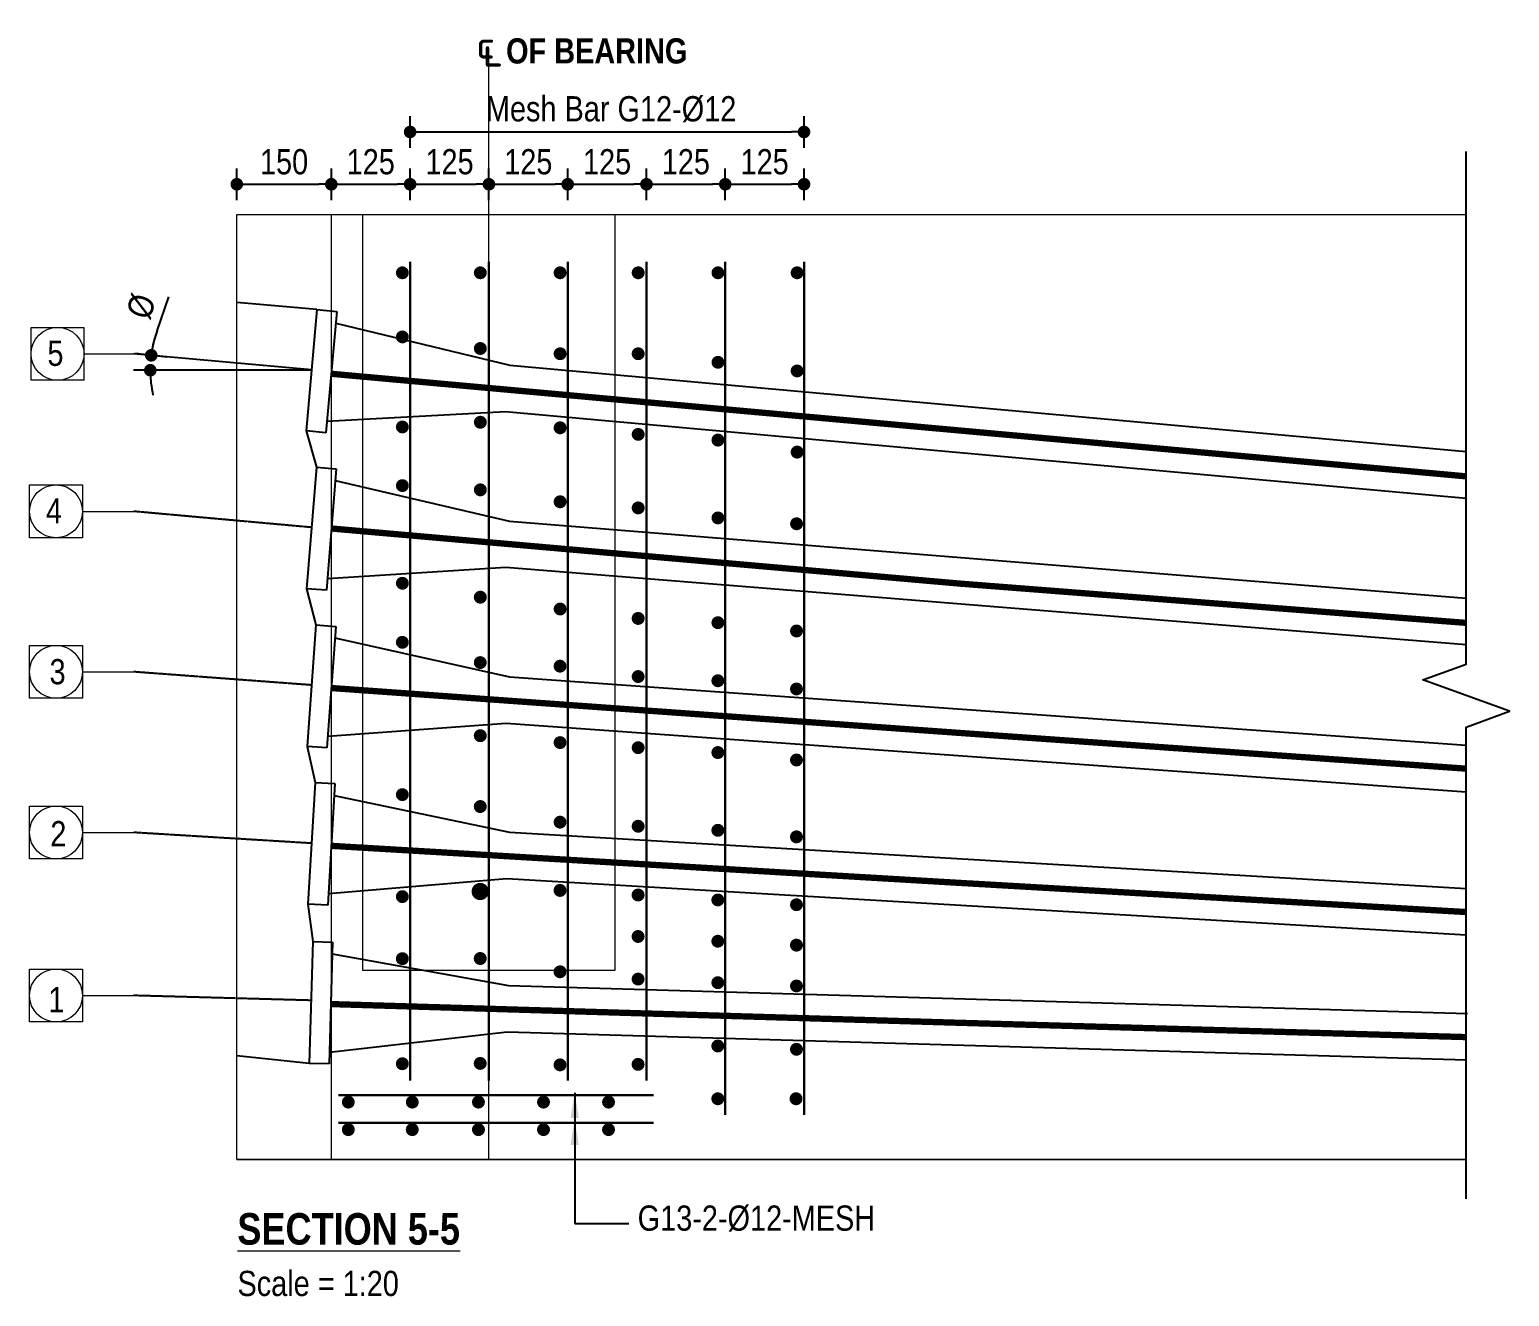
# Model space of a CAD drawing. Header units: millimetres. Extents: x -899 to 143471, y -7850 to 22336.
# Drawn here: x 141123 to 143471, y 1155 to 3166 of the extents above; entities that cross this region are included whole.
import ezdxf

# ---------------------------------------------------------------- set-up
doc = ezdxf.new("R2010")
doc.units = ezdxf.units.MM
doc.header["$PDMODE"] = 3
for name, pattern in [('ACAD_ISO02W100', [15, 12, -3]), ('CENTER2', [28.575, 19.05, -3.175, 3.175, -3.175]), ('DASHED2', [0.375, 0.25, -0.125])]:
    doc.linetypes.add(name, pattern=pattern)
for name, color, linetype, lineweight in [('Bar_Dot', 3, 'Continuous', 15), ('Bar_Dot @ 20', 3, 'Continuous', 15), ('Center Line', 3, 'CENTER2', 9), ('Concrete Out', 4, 'Continuous', 20), ('Diap', 3, 'ACAD_ISO02W100', 9), ('Dimension', 3, 'Continuous', 9), ('Dimension @ 20', 3, 'Continuous', 9), ('PSC Legend', 7, 'Continuous', 5), ('Re-bar', 1, 'Continuous', 30), ('Text_Normal', 7, 'Continuous', 25), ('Text_Normal @ 20', 7, 'Continuous', 25), ('Text_Normal_1 @ 20', 7, 'Continuous', 25), ('Text_Title @ 20', 1, 'Continuous', 20)]:
    doc.layers.add(name, color=color, linetype=linetype, lineweight=lineweight)
doc.styles.add('SWIS_B_N', font='swisscb.ttf', dxfattribs={"height": 2})
doc.styles.add('SWIS_B_T', font='swisscb.ttf', dxfattribs={"height": 2.5})
doc.styles.add('SWIS_R_N', font='swissc.ttf', dxfattribs={"height": 2})
doc.dimstyles.new('Closed_Arrow', dxfattribs={"dimtxt": 2, "dimasz": 2, "dimexe": 1.25, "dimexo": 0.75, "dimgap": 0.75, "dimtad": 2, "dimdec": 0, "dimzin": 0, "dimdsep": 46, "dimtxsty": 'SWIS_R_N', "dimblk": 'DOT', "dimcen": 0.5, "dimadec": 0, "dimazin": 0, "dimtfac": 1, "dimtdec": 0, "dimtofl": 0, "dimtmove": 0, "dimatfit": 3, "dimfxl": 1.25, "dimfxlon": 1, "dimtolj": 1, "dimtzin": 0, "dimarcsym": 0})
doc.dimstyles.new('Dot_Anno', dxfattribs={"dimtxt": 2, "dimasz": 1, "dimexe": 1.25, "dimexo": 0.75, "dimgap": 0.75, "dimtad": 2, "dimdec": 0, "dimzin": 0, "dimdsep": 46, "dimtxsty": 'SWIS_R_N', "dimblk": 'DOT', "dimcen": 0.5, "dimadec": 0, "dimazin": 0, "dimtfac": 1, "dimtdec": 0, "dimtofl": 0, "dimtmove": 0, "dimatfit": 3, "dimfxl": 1.25, "dimfxlon": 1, "dimtolj": 1, "dimtzin": 0, "dimarcsym": 0})

# ---------------------------------------------------------------- blocks, each defined once
blk = doc.blocks.new('_Dot')
at = {"color": 0, "linetype": 'ByBlock', "lineweight": -2}
blk.add_line((-0.5, 0), (-1, 0), dxfattribs=at)
at = {"color": 0, "linetype": 'ByBlock', "const_width": 0.5}
blk.add_lwpolyline([(-0.25, 0, 1), (0.25, 0, 1)], format="xyb", close=True, dxfattribs=at)
blk = doc.blocks.new('*D89')
at = {"layer": 'Defpoints', "color": 0, "transparency": 16777216}
for p in [(141602, 2920), (141452, 2871.9), (141602, 2796.9)]:
    blk.add_point(p, dxfattribs=at)
at = {"layer": 'Dimension', "color": 0, "lineweight": -2, "transparency": 16777216}
for p, q in [((141452, 2895), (141452, 2945)), ((141602, 2895), (141602, 2945)), ((141472, 2920), (141582, 2920))]:
    blk.add_line(p, q, dxfattribs=at)
at = {"layer": 'Dimension', "color": 0, "lineweight": -2, "transparency": 16777216, "xscale": 20, "yscale": 20, "zscale": 20, "rotation": 180}
blk.add_blockref('_Dot', (141452, 2920), dxfattribs=at)
at = {"layer": 'Dimension', "color": 0, "lineweight": -2, "transparency": 16777216, "xscale": 20, "yscale": 20, "zscale": 20}
blk.add_blockref('_Dot', (141602, 2920), dxfattribs=at)
at = {"layer": 'Dimension', "color": 0, "transparency": 16777216, "insert": (141527, 2955.5), "char_height": 40, "attachment_point": 5, "style": 'SWIS_R_N'}
blk.add_mtext('\\A1;150', dxfattribs=at)
blk = doc.blocks.new('*D88')
at = {"layer": 'Defpoints', "color": 0, "transparency": 16777216}
for p in [(142352, 3003), (141727, 2792.6), (142352, 2792.6)]:
    blk.add_point(p, dxfattribs=at)
at = {"layer": 'Dimension', "color": 0, "lineweight": -2, "transparency": 16777216}
for p, q in [((141727, 2978), (141727, 3028)), ((142352, 2978), (142352, 3028)), ((141747, 3003), (142332, 3003))]:
    blk.add_line(p, q, dxfattribs=at)
at = {"layer": 'Dimension', "color": 0, "lineweight": -2, "transparency": 16777216, "xscale": 20, "yscale": 20, "zscale": 20, "rotation": 180}
blk.add_blockref('_Dot', (141727, 3003), dxfattribs=at)
at = {"layer": 'Dimension', "color": 0, "lineweight": -2, "transparency": 16777216, "xscale": 20, "yscale": 20, "zscale": 20}
blk.add_blockref('_Dot', (142352, 3003), dxfattribs=at)
at = {"layer": 'Dimension', "color": 0, "transparency": 16777216, "insert": (142039.5, 3039.1), "char_height": 40, "attachment_point": 5, "style": 'SWIS_R_N'}
blk.add_mtext('\\A1; Mesh Bar G12-%%C12', dxfattribs=at)
blk = doc.blocks.new('*D82')
at = {"layer": 'Defpoints', "color": 0, "transparency": 16777216}
for p in [(141727, 2920), (141602, 2796.9), (141727, 2796.9)]:
    blk.add_point(p, dxfattribs=at)
at = {"layer": 'Dimension', "color": 0, "lineweight": -2, "transparency": 16777216}
for p, q in [((141602, 2895), (141602, 2945)), ((141727, 2895), (141727, 2945)), ((141622, 2920), (141707, 2920))]:
    blk.add_line(p, q, dxfattribs=at)
at = {"layer": 'Dimension', "color": 0, "lineweight": -2, "transparency": 16777216, "xscale": 20, "yscale": 20, "zscale": 20, "rotation": 180}
blk.add_blockref('_Dot', (141602, 2920), dxfattribs=at)
at = {"layer": 'Dimension', "color": 0, "lineweight": -2, "transparency": 16777216, "xscale": 20, "yscale": 20, "zscale": 20}
blk.add_blockref('_Dot', (141727, 2920), dxfattribs=at)
at = {"layer": 'Dimension', "color": 0, "transparency": 16777216, "insert": (141664.5, 2955.5), "char_height": 40, "attachment_point": 5, "style": 'SWIS_R_N'}
blk.add_mtext('\\A1;125', dxfattribs=at)
blk = doc.blocks.new('*D83')
at = {"layer": 'Defpoints', "color": 0, "transparency": 16777216}
for p in [(141852, 2920), (141727, 2796.9), (141852, 2796.9)]:
    blk.add_point(p, dxfattribs=at)
at = {"layer": 'Dimension', "color": 0, "lineweight": -2, "transparency": 16777216}
for p, q in [((141727, 2895), (141727, 2945)), ((141852, 2895), (141852, 2945)), ((141747, 2920), (141832, 2920))]:
    blk.add_line(p, q, dxfattribs=at)
at = {"layer": 'Dimension', "color": 0, "lineweight": -2, "transparency": 16777216, "xscale": 20, "yscale": 20, "zscale": 20, "rotation": 180}
blk.add_blockref('_Dot', (141727, 2920), dxfattribs=at)
at = {"layer": 'Dimension', "color": 0, "lineweight": -2, "transparency": 16777216, "xscale": 20, "yscale": 20, "zscale": 20}
blk.add_blockref('_Dot', (141852, 2920), dxfattribs=at)
at = {"layer": 'Dimension', "color": 0, "transparency": 16777216, "insert": (141789.5, 2955.5), "char_height": 40, "attachment_point": 5, "style": 'SWIS_R_N'}
blk.add_mtext('\\A1;125', dxfattribs=at)
blk = doc.blocks.new('*D84')
at = {"layer": 'Defpoints', "color": 0, "transparency": 16777216}
for p in [(141977, 2920), (141852, 2796.9), (141977, 2796.9)]:
    blk.add_point(p, dxfattribs=at)
at = {"layer": 'Dimension', "color": 0, "lineweight": -2, "transparency": 16777216}
for p, q in [((141852, 2895), (141852, 2945)), ((141977, 2895), (141977, 2945)), ((141872, 2920), (141957, 2920))]:
    blk.add_line(p, q, dxfattribs=at)
at = {"layer": 'Dimension', "color": 0, "lineweight": -2, "transparency": 16777216, "xscale": 20, "yscale": 20, "zscale": 20, "rotation": 180}
blk.add_blockref('_Dot', (141852, 2920), dxfattribs=at)
at = {"layer": 'Dimension', "color": 0, "lineweight": -2, "transparency": 16777216, "xscale": 20, "yscale": 20, "zscale": 20}
blk.add_blockref('_Dot', (141977, 2920), dxfattribs=at)
at = {"layer": 'Dimension', "color": 0, "transparency": 16777216, "insert": (141914.5, 2955.5), "char_height": 40, "attachment_point": 5, "style": 'SWIS_R_N'}
blk.add_mtext('\\A1;125', dxfattribs=at)
blk = doc.blocks.new('*D85')
at = {"layer": 'Defpoints', "color": 0, "transparency": 16777216}
for p in [(142102, 2920), (141977, 2796.9), (142102, 2796.9)]:
    blk.add_point(p, dxfattribs=at)
at = {"layer": 'Dimension', "color": 0, "lineweight": -2, "transparency": 16777216}
for p, q in [((141977, 2895), (141977, 2945)), ((142102, 2895), (142102, 2945)), ((141997, 2920), (142082, 2920))]:
    blk.add_line(p, q, dxfattribs=at)
at = {"layer": 'Dimension', "color": 0, "lineweight": -2, "transparency": 16777216, "xscale": 20, "yscale": 20, "zscale": 20, "rotation": 180}
blk.add_blockref('_Dot', (141977, 2920), dxfattribs=at)
at = {"layer": 'Dimension', "color": 0, "lineweight": -2, "transparency": 16777216, "xscale": 20, "yscale": 20, "zscale": 20}
blk.add_blockref('_Dot', (142102, 2920), dxfattribs=at)
at = {"layer": 'Dimension', "color": 0, "transparency": 16777216, "insert": (142039.5, 2955.5), "char_height": 40, "attachment_point": 5, "style": 'SWIS_R_N'}
blk.add_mtext('\\A1;125', dxfattribs=at)
blk = doc.blocks.new('*D86')
at = {"layer": 'Defpoints', "color": 0, "transparency": 16777216}
for p in [(142227, 2920), (142102, 2796.9), (142227, 2796.9)]:
    blk.add_point(p, dxfattribs=at)
at = {"layer": 'Dimension', "color": 0, "lineweight": -2, "transparency": 16777216}
for p, q in [((142102, 2895), (142102, 2945)), ((142227, 2895), (142227, 2945)), ((142122, 2920), (142207, 2920))]:
    blk.add_line(p, q, dxfattribs=at)
at = {"layer": 'Dimension', "color": 0, "lineweight": -2, "transparency": 16777216, "xscale": 20, "yscale": 20, "zscale": 20, "rotation": 180}
blk.add_blockref('_Dot', (142102, 2920), dxfattribs=at)
at = {"layer": 'Dimension', "color": 0, "lineweight": -2, "transparency": 16777216, "xscale": 20, "yscale": 20, "zscale": 20}
blk.add_blockref('_Dot', (142227, 2920), dxfattribs=at)
at = {"layer": 'Dimension', "color": 0, "transparency": 16777216, "insert": (142164.5, 2955.5), "char_height": 40, "attachment_point": 5, "style": 'SWIS_R_N'}
blk.add_mtext('\\A1;125', dxfattribs=at)
blk = doc.blocks.new('*D87')
at = {"layer": 'Defpoints', "color": 0, "transparency": 16777216}
for p in [(142352, 2920), (142227, 2796.9), (142352, 2796.9)]:
    blk.add_point(p, dxfattribs=at)
at = {"layer": 'Dimension', "color": 0, "lineweight": -2, "transparency": 16777216}
for p, q in [((142227, 2895), (142227, 2945)), ((142352, 2895), (142352, 2945)), ((142247, 2920), (142332, 2920))]:
    blk.add_line(p, q, dxfattribs=at)
at = {"layer": 'Dimension', "color": 0, "lineweight": -2, "transparency": 16777216, "xscale": 20, "yscale": 20, "zscale": 20, "rotation": 180}
blk.add_blockref('_Dot', (142227, 2920), dxfattribs=at)
at = {"layer": 'Dimension', "color": 0, "lineweight": -2, "transparency": 16777216, "xscale": 20, "yscale": 20, "zscale": 20}
blk.add_blockref('_Dot', (142352, 2920), dxfattribs=at)
at = {"layer": 'Dimension', "color": 0, "transparency": 16777216, "insert": (142289.5, 2955.5), "char_height": 40, "attachment_point": 5, "style": 'SWIS_R_N'}
blk.add_mtext('\\A1;125', dxfattribs=at)
blk = doc.blocks.new('*D90')
at = {"layer": 'Bar_Dot', "color": 0, "lineweight": -2, "transparency": 16777216}
for p, q in [((141325.5, 2687.4), (141344.3, 2741.2)), ((141341.1, 2645.4), (141291.5, 2651.6))]:
    blk.add_line(p, q, dxfattribs=at)
for start, end in [(160.7, 172.8114), (160.7169, 166.7642), (186.0472, 192.0944)]:
    blk.add_arc((141504.4, 2624.8), 189.6, start, end, dxfattribs=at)
at = {"layer": 'Defpoints', "color": 0, "transparency": 16777216}
for p in [(141315, 2632.7), (141276.6, 2624.8), (141559.3, 2624.8), (142006, 2561.5), (142288.7, 2525.8)]:
    blk.add_point(p, dxfattribs=at)
at = {"layer": 'Bar_Dot', "color": 0, "lineweight": -2, "transparency": 16777216, "xscale": 20, "yscale": 20, "zscale": 20}
for p, rotation in [((141316.3, 2648.5), 259.7877575785922), ((141314.8, 2624.8), 93.02360439661534)]:
    blk.add_blockref('_Dot', p, dxfattribs=dict(at, rotation=rotation))
at = {"layer": 'Bar_Dot', "color": 0, "transparency": 16777216, "insert": (141300.8, 2726.2), "char_height": 40, "attachment_point": 5, "rotation": 70.7, "style": 'SWIS_R_N'}
blk.add_mtext('\\A1;%%C', dxfattribs=at)

msp = doc.modelspace()

# ---------------------------------------------------------------- linework, layer by layer
at = {"color": 7}
for p, q in [((141579.2, 2721), (141561.9, 2528.5)), ((141579.2, 2721), (141610.7, 2718.2)), ((141610.7, 2718.2), (141593.3, 2525.7)), ((141593.3, 2525.7), (141561.9, 2528.5)), ((141561.9, 2528.5), (141578.3, 2470.8)), ((141578.3, 2470.8), (141562.8, 2278.1)), ((141578.3, 2470.8), (141609.7, 2468.3)), ((141609.7, 2468.3), (141594.2, 2275.6)), ((141562.8, 2278.1), (141577.4, 2220.6)), ((141594.2, 2275.6), (141562.8, 2278.1)), ((141577.4, 2220.6), (141563.6, 2027.8)), ((141577.4, 2220.6), (141608.9, 2218.3)), ((141608.9, 2218.3), (141595.1, 2025.5)), ((141563.6, 2027.8), (141576.2, 1970.4)), ((141595.1, 2025.5), (141563.6, 2027.8)), ((141576.2, 1970.4), (141564.8, 1777.4)), ((141576.2, 1970.4), (141607.7, 1968.6)), ((141607.7, 1968.6), (141596.3, 1775.6)), ((141564.8, 1777.4), (141572.5, 1717.8)), ((141596.3, 1775.6), (141564.8, 1777.4)), ((141572.5, 1717.8), (141566.8, 1524.6)), ((141572.5, 1717.8), (141604, 1716.9)), ((141604, 1716.9), (141598.4, 1523.7)), ((141566.8, 1524.6), (141452, 1536.4)), ((141598.4, 1523.7), (141566.8, 1524.6))]:
    msp.add_line(p, q, dxfattribs=at)
at = {"color": 7, "linetype": 'DASHED2'}
msp.add_line((141570.6, 2624.8), (141287.9, 2624.8), dxfattribs=at)
at = {"color": 7}
for points in [[(141579.2, 2721), (141452, 2732.5)], [(141609, 2699.6), (141885, 2632.7), (143402.5, 2495.8)], [(141570.6, 2625.6), (141288, 2651.1)], [(141595, 2544.2), (141878.4, 2559.3), (143402.5, 2421.7)], [(141608.2, 2449.7), (141884.9, 2385.5), (143402.5, 2263.2)], [(141595.7, 2294.2), (141879, 2312), (143402.5, 2189.3)], [(141607.5, 2199.8), (141884.8, 2138), (143402.5, 2029.6)], [(141596.4, 2044.1), (141879.5, 2064.5), (143402.5, 1955.6)], [(141606.6, 1950), (141884.6, 1891.7), (143402.5, 1802.2)], [(141597.4, 1794.2), (141880.2, 1818.1), (143402.5, 1728.4)], [(141603.5, 1698.3), (141883.1, 1648.3), (143404.7, 1603.8)], [(141598.9, 1542.3), (141880.9, 1574.5), (143403.1, 1530)]]:
    msp.add_lwpolyline(points, dxfattribs=at)
at = {"color": 7, "linetype": 'DASHED2'}
for points in [[(141570.6, 2375.3), (141287.9, 2400.8)], [(141570.6, 2125), (141288, 2146.1)], [(141570.5, 1873.9), (141288, 1891.1)], [(141570.5, 1624.5), (141288, 1632.3)]]:
    msp.add_lwpolyline(points, dxfattribs=at)
at = {"layer": 'Center Line', "linetype": 'Continuous', "ltscale": 0.4}
msp.add_line((141852, 1371.9), (141852, 3125.1), dxfattribs=at)
at = {"layer": 'Center Line', "ltscale": 0.4}
msp.add_line((141852, 1371.9), (141852, 3125.1), dxfattribs=at)
at = {"layer": 'Concrete Out'}
for p, q in [((141452, 2871.9), (143402.5, 2871.9)), ((141452, 1371.9), (141452, 2871.9)), ((141602, 1371.9), (141602, 2871.9)), ((143402.5, 1371.9), (141452, 1371.9)), ((141452, 1371.9), (143402.5, 1371.9))]:
    msp.add_line(p, q, dxfattribs=at)
at = {"layer": 'Diap', "ltscale": 0.1}
msp.add_lwpolyline([(142052, 2871.9), (142052, 1671.9), (141652, 1671.9), (141652, 2871.9)], dxfattribs=at)
at = {"layer": 'PSC Legend'}
for p, q in [((141209.5, 2650.9), (141290.3, 2650.9)), ((141207.2, 2400.8), (141287.9, 2400.8)), ((141207.2, 2146.1), (141288, 2146.1)), ((141207.2, 1891.1), (141288, 1891.1)), ((141207.2, 1632.3), (141288, 1632.3))]:
    msp.add_line(p, q, dxfattribs=at)
for points in [[(141125.6, 2692.9), (141209.5, 2692.9), (141209.5, 2609), (141125.6, 2609)], [(141123.2, 2442.8), (141207.2, 2442.8), (141207.2, 2358.9), (141123.2, 2358.9)], [(141123.3, 2188.1), (141207.2, 2188.1), (141207.2, 2104.1), (141123.3, 2104.1)], [(141123.3, 1933.1), (141207.2, 1933.1), (141207.2, 1849.1), (141123.3, 1849.1)], [(141123.3, 1674.3), (141207.2, 1674.3), (141207.2, 1590.3), (141123.3, 1590.3)]]:
    msp.add_lwpolyline(points, close=True, dxfattribs=at)
for centre in [(141167.6, 2650.9), (141165.2, 2400.8), (141165.2, 2146.1), (141165.2, 1891.1), (141165.2, 1632.3)]:
    msp.add_circle(centre, 42, dxfattribs=at)
at = {"layer": 'Re-bar'}
for points in [[(141727, 1497.2), (141727, 2796.9)], [(141852, 1497.2), (141852, 2796.9)], [(141977, 1497.2), (141977, 2796.9)], [(142102, 1497.2), (142102, 2796.9)], [(142227, 1442.7), (142227, 2796.9)], [(142352, 1442.7), (142352, 2796.9)], [(141613.1, 1474), (142113.1, 1474)], [(141613.1, 1430.3), (142113.1, 1430.3)]]:
    msp.add_lwpolyline(points, dxfattribs=at)
for points, const_width in [([(141714.7, 2774.4, -1), (141714.7, 2784.6, -1)], 10.2), ([(141714.7, 2774.4, -1), (141714.7, 2784.6, -1)], 10.2), ([(141838.4, 2774.4, -1), (141838.4, 2784.6, -1)], 10.2), ([(141838.4, 2774.4, -1), (141838.4, 2784.6, -1)], 10.2), ([(141965, 2774.4, -1), (141965, 2784.6, -1)], 10.2), ([(141965, 2774.4, -1), (141965, 2784.6, -1)], 10.2), ([(142088.8, 2774.4, -1), (142088.8, 2784.6, -1)], 10.2), ([(142088.9, 2774.4, -1), (142088.9, 2784.6, -1)], 10.2), ([(142215.4, 2774.4, -1), (142215.4, 2784.6, -1)], 10.2), ([(142215.4, 2774.4, -1), (142215.4, 2784.6, -1)], 10.2), ([(142341, 2774.4, -1), (142341, 2784.6, -1)], 10.2), ([(142341.1, 2774.4, -1), (142341.1, 2784.6, -1)], 10.2), ([(141714.7, 2672.6, -1), (141714.7, 2682.8, -1)], 10.2), ([(141714.7, 2672.6, -1), (141714.7, 2682.8, -1)], 10.2), ([(141838.4, 2654.2, -1), (141838.4, 2664.5, -1)], 10.2), ([(141838.4, 2654.2, -1), (141838.4, 2664.5, -1)], 10.2), ([(141965, 2645.9, -1), (141965, 2656.1, -1)], 10.2), ([(141965, 2645.9, -1), (141965, 2656.1, -1)], 10.2), ([(142088.8, 2645.9, -1), (142088.8, 2656.1, -1)], 10.2), ([(142088.9, 2645.9, -1), (142088.9, 2656.1, -1)], 10.2), ([(142215.4, 2632.3, -1), (142215.4, 2642.5, -1)], 10.2), ([(142215.4, 2632.3, -1), (142215.4, 2642.5, -1)], 10.2), ([(142341, 2618.6, -1), (142341, 2628.8, -1)], 10.2), ([(142341.1, 2618.6, -1), (142341.1, 2628.8, -1)], 10.2), ([(141714.7, 2529.7, -1), (141714.7, 2539.9, -1)], 10.2), ([(141714.7, 2529.7, -1), (141714.7, 2539.9, -1)], 10.2), ([(141838.4, 2537.1, -1), (141838.4, 2547.4, -1)], 10.2), ([(141838.4, 2537.1, -1), (141838.4, 2547.4, -1)], 10.2), ([(141965, 2528.3, -1), (141965, 2538.6, -1)], 10.2), ([(141965, 2528.3, -1), (141965, 2538.6, -1)], 10.2), ([(142088.8, 2517.9, -1), (142088.8, 2528.1, -1)], 10.2), ([(142088.9, 2517.9, -1), (142088.9, 2528.1, -1)], 10.2), ([(142215.4, 2508.8, -1), (142215.4, 2519.1, -1)], 10.2), ([(142215.4, 2508.8, -1), (142215.4, 2519.1, -1)], 10.2), ([(142341, 2489.7, -1), (142341, 2500, -1)], 10.2), ([(142341.1, 2489.7, -1), (142341.1, 2500, -1)], 10.2), ([(141714.7, 2436.6, -1), (141714.7, 2446.8, -1)], 10.2), ([(141714.7, 2436.6, -1), (141714.7, 2446.8, -1)], 10.2), ([(141838.4, 2429.8, -1), (141838.4, 2440.1, -1)], 10.2), ([(141838.4, 2429.8, -1), (141838.4, 2440.1, -1)], 10.2), ([(141965, 2410.9, -1), (141965, 2421.2, -1)], 10.2), ([(141965, 2410.9, -1), (141965, 2421.2, -1)], 10.2), ([(142088.8, 2401.2, -1), (142088.8, 2411.4, -1)], 10.2), ([(142088.9, 2401.2, -1), (142088.9, 2411.4, -1)], 10.2), ([(142215.4, 2385.3, -1), (142215.4, 2395.5, -1)], 10.2), ([(142215.4, 2385.3, -1), (142215.4, 2395.5, -1)], 10.2), ([(142340.1, 2376, -1), (142340.1, 2386.2, -1)], 10.2), ([(142340.2, 2376, -1), (142340.2, 2386.2, -1)], 10.2), ([(141714.7, 2281.6, -1), (141714.7, 2291.8, -1)], 10.2), ([(141714.7, 2281.6, -1), (141714.7, 2291.8, -1)], 10.2), ([(141838.3, 2259.4, -1), (141838.3, 2269.7, -1)], 10.2), ([(141838.4, 2259.4, -1), (141838.4, 2269.7, -1)], 10.2), ([(141965, 2240.7, -1), (141965, 2250.9, -1)], 10.2), ([(141965, 2240.7, -1), (141965, 2250.9, -1)], 10.2), ([(142088.8, 2225.7, -1), (142088.8, 2236, -1)], 10.2), ([(142088.8, 2225.7, -1), (142088.8, 2236, -1)], 10.2), ([(142215.3, 2219, -1), (142215.3, 2229.2, -1)], 10.2), ([(142215.4, 2219, -1), (142215.4, 2229.2, -1)], 10.2), ([(142340.1, 2205.8, -1), (142340.1, 2216.1, -1)], 10.2), ([(142340.1, 2205.8, -1), (142340.1, 2216.1, -1)], 10.2), ([(141714.7, 2187.9, -1), (141714.7, 2198.1, -1)], 10.2), ([(141714.7, 2187.9, -1), (141714.7, 2198.1, -1)], 10.2), ([(141838.3, 2155.7, -1), (141838.3, 2165.9, -1)], 10.2), ([(141838.3, 2155.7, -1), (141838.3, 2165.9, -1)], 10.2), ([(141964.9, 2150, -1), (141964.9, 2160.2, -1)], 10.2), ([(141964.9, 2150, -1), (141964.9, 2160.2, -1)], 10.2), ([(142088.8, 2133.5, -1), (142088.8, 2143.7, -1)], 10.2), ([(142088.8, 2133.5, -1), (142088.8, 2143.7, -1)], 10.2), ([(142215.3, 2126.8, -1), (142215.3, 2137.1, -1)], 10.2), ([(142215.3, 2126.8, -1), (142215.3, 2137.1, -1)], 10.2), ([(142340, 2113.8, -1), (142340, 2124, -1)], 10.2), ([(142340, 2113.8, -1), (142340, 2124, -1)], 10.2), ([(141838.3, 2039.6, -1), (141838.3, 2049.9, -1)], 10.2), ([(141838.3, 2039.6, -1), (141838.3, 2049.9, -1)], 10.2), ([(141964.9, 2028.7, -1), (141964.9, 2038.9, -1)], 10.2), ([(141964.9, 2028.7, -1), (141964.9, 2038.9, -1)], 10.2), ([(142088.8, 2020.6, -1), (142088.8, 2030.8, -1)], 10.2), ([(142088.8, 2020.6, -1), (142088.8, 2030.8, -1)], 10.2), ([(142215.3, 2012.8, -1), (142215.3, 2023.1, -1)], 10.2), ([(142215.3, 2012.8, -1), (142215.3, 2023.1, -1)], 10.2), ([(142340, 2001, -1), (142340, 2011.3, -1)], 10.2), ([(142340, 2001, -1), (142340, 2011.3, -1)], 10.2), ([(141714.7, 1946.1, -1), (141714.7, 1956.3, -1)], 10.2), ([(141714.7, 1946.1, -1), (141714.7, 1956.3, -1)], 10.2), ([(141838.3, 1927.1, -1), (141838.3, 1937.4, -1)], 10.2), ([(141838.3, 1927.1, -1), (141838.3, 1937.4, -1)], 10.2), ([(141964.9, 1902.4, -1), (141964.9, 1912.6, -1)], 10.2), ([(141964.9, 1902.4, -1), (141964.9, 1912.6, -1)], 10.2), ([(142088.7, 1895.9, -1), (142088.8, 1906.1, -1)], 10.2), ([(142088.8, 1895.9, -1), (142088.8, 1906.1, -1)], 10.2), ([(142215.3, 1889.4, -1), (142215.3, 1899.7, -1)], 10.2), ([(142215.3, 1889.4, -1), (142215.3, 1899.7, -1)], 10.2), ([(142340, 1879, -1), (142340, 1889.3, -1)], 10.2), ([(142340, 1879, -1), (142340, 1889.3, -1)], 10.2), ([(141838.2, 1790.6, -1), (141838.2, 1804.2, -1)], 13.7), ([(141838.3, 1790.6, -1), (141838.3, 1804.2, -1)], 13.7), ([(141964.8, 1794, -1), (141964.8, 1804.3, -1)], 10.2), ([(141964.9, 1794, -1), (141964.9, 1804.3, -1)], 10.2), ([(141714.7, 1784.2, -1), (141714.7, 1794.4, -1)], 10.2), ([(141714.7, 1784.2, -1), (141714.7, 1794.4, -1)], 10.2), ([(142088.7, 1786.7, -1), (142088.7, 1797, -1)], 10.2), ([(142088.7, 1786.7, -1), (142088.7, 1797, -1)], 10.2), ([(142215.2, 1778.9, -1), (142215.2, 1789.1, -1)], 10.2), ([(142215.3, 1778.9, -1), (142215.3, 1789.1, -1)], 10.2), ([(142340, 1771.3, -1), (142340, 1781.5, -1)], 10.2), ([(142340, 1771.3, -1), (142340, 1781.5, -1)], 10.2), ([(142088.7, 1720.9, -1), (142088.7, 1731.1, -1)], 10.2), ([(142088.7, 1720.9, -1), (142088.7, 1731.1, -1)], 10.2), ([(142215.2, 1713.4, -1), (142215.2, 1723.6, -1)], 10.2), ([(142215.2, 1713.4, -1), (142215.2, 1723.6, -1)], 10.2), ([(142340, 1707.1, -1), (142340, 1717.4, -1)], 10.2), ([(142340, 1707.1, -1), (142340, 1717.4, -1)], 10.2), ([(141714.6, 1685.7, -1), (141714.6, 1695.9, -1)], 10.2), ([(141714.7, 1685.7, -1), (141714.7, 1695.9, -1)], 10.2), ([(141838.2, 1685.9, -1), (141838.2, 1696.2, -1)], 10.2), ([(141838.2, 1685.9, -1), (141838.2, 1696.2, -1)], 10.2), ([(141964.8, 1664.9, -1), (141964.8, 1675.1, -1)], 10.2), ([(141964.9, 1664.9, -1), (141964.9, 1675.1, -1)], 10.2), ([(142088.7, 1653.3, -1), (142088.7, 1663.5, -1)], 10.2), ([(142088.7, 1653.3, -1), (142088.7, 1663.5, -1)], 10.2), ([(142215.2, 1647.6, -1), (142215.2, 1657.8, -1)], 10.2), ([(142215.2, 1647.6, -1), (142215.2, 1657.8, -1)], 10.2), ([(142340, 1642.4, -1), (142340, 1652.6, -1)], 10.2), ([(142340, 1642.4, -1), (142340, 1652.6, -1)], 10.2), ([(142215.2, 1547, -1), (142215.2, 1557.3, -1)], 10.2), ([(142215.2, 1547, -1), (142215.2, 1557.3, -1)], 10.2), ([(142340, 1541.8, -1), (142340, 1552.1, -1)], 10.2), ([(142340, 1541.8, -1), (142340, 1552.1, -1)], 10.2), ([(141714.6, 1518.9, -1), (141714.6, 1529.1, -1)], 10.2), ([(141714.7, 1518.9, -1), (141714.7, 1529.1, -1)], 10.2), ([(141838.2, 1519.4, -1), (141838.2, 1529.6, -1)], 10.2), ([(141838.2, 1519.4, -1), (141838.2, 1529.6, -1)], 10.2), ([(141964.8, 1517.1, -1), (141964.8, 1527.3, -1)], 10.2), ([(141964.9, 1517.1, -1), (141964.9, 1527.3, -1)], 10.2), ([(142088.6, 1517.9, -1), (142088.6, 1528.1, -1)], 10.2), ([(142088.7, 1517.9, -1), (142088.7, 1528.1, -1)], 10.2), ([(141628.9, 1458, -1), (141628.9, 1468.2, -1)], 10.2), ([(141730.4, 1458, -1), (141730.4, 1468.2, -1)], 10.2), ([(141835.4, 1458, -1), (141835.4, 1468.2, -1)], 10.2), ([(141938.6, 1458, -1), (141938.6, 1468.2, -1)], 10.2), ([(142041.8, 1458, -1), (142041.8, 1468.2, -1)], 10.2), ([(142215.2, 1463.3, -1), (142215.2, 1473.6, -1)], 10.2), ([(142215.2, 1463.3, -1), (142215.2, 1473.6, -1)], 10.2), ([(142339.3, 1463.3, -1), (142339.3, 1473.6, -1)], 10.2), ([(142339.3, 1463.3, -1), (142339.3, 1473.6, -1)], 10.2), ([(141628.9, 1414.3, -1), (141628.9, 1424.6, -1)], 10.2), ([(141730.4, 1414.3, -1), (141730.4, 1424.6, -1)], 10.2), ([(141835.4, 1414.3, -1), (141835.4, 1424.6, -1)], 10.2), ([(141938.6, 1414.3, -1), (141938.6, 1424.6, -1)], 10.2), ([(142041.8, 1414.3, -1), (142041.8, 1424.6, -1)], 10.2)]:
    msp.add_lwpolyline(points, format="xyb", close=True, dxfattribs=dict(at, const_width=const_width))
at = {"layer": 'Re-bar', "const_width": 10}
for points in [[(143402.5, 2456.4), (142602, 2528.9), (141601.7, 2619.2)], [(143402.5, 2223.8), (142602, 2285.9), (141602.1, 2373.6)], [(143402.5, 1992.4), (142602, 2048.9), (141601.9, 2120.4)], [(143402.5, 1764.8), (142602, 1810.9), (141601.8, 1869.9)], [(143402.5, 1566.3), (142602, 1588.9), (141601.8, 1618.7)]]:
    msp.add_lwpolyline(points, dxfattribs=at)
at = {"layer": 'Text_Normal', "linetype": 'Continuous'}
msp.add_lwpolyline([(143402.5, 1309.7), (143402.5, 2058.5), (143471.1, 2083.5), (143333.8, 2133.5), (143402.5, 2158.5), (143402.5, 2971.9)], dxfattribs=at)

# ---------------------------------------------------------------- texts
at = {"layer": 'Text_Normal @ 20', "char_height": 40, "attachment_point": 1, "style": 'SWIS_R_N'}
for s, width, insert in [('5', 51.638, (141151.5, 2671.7)), ('4', 51.638, (141149.1, 2421.6)), ('3', 51.638, (141154.9, 2166.3)), ('2', 51.638, (141156.1, 1909.2)), ('1', 51.638, (141153, 1645.7)), ('G13-2-%%C12-MESH', 107.557, (142088, 1299)), ('Scale = 1:20', 359.625, (141453.1, 1195.3))]:
    msp.add_mtext_dynamic_manual_height_columns(s, width=width, gutter_width=200, heights=[0], dxfattribs=dict(at, insert=insert))
at = {"layer": 'Text_Normal_1 @ 20', "insert": (141831.5, 3161.7), "char_height": 40, "attachment_point": 1, "style": 'SWIS_B_N'}
msp.add_mtext_dynamic_manual_height_columns('{\\fISOCPEUR|b1|i0|c0|p34;\\H1.25x;℄\\fSwis721 Cn BT|b1|i0|c0|p34; }OF BEARING', width=331.617, gutter_width=200, heights=[0], dxfattribs=at)
at = {"layer": 'Text_Title @ 20', "insert": (141452.9, 1286.9), "char_height": 50, "attachment_point": 1, "style": 'SWIS_B_T'}
msp.add_mtext_dynamic_manual_height_columns('{\\LSECTION 5-5}', width=3922.655, gutter_width=275, heights=[0], dxfattribs=at)

# ---------------------------------------------------------------- dimensions: what is measured, and where the dimension line sits
at = {"layer": 'Bar_Dot @ 20'}
dim = msp.add_angular_dim_2l(base=(141315, 2632.7), line1=((142288.7, 2525.8), (142006, 2561.5)), line2=((141559.3, 2624.8), (141276.6, 2624.8)), text='%%C', dimstyle='Dot_Anno', override={"dimscale": 20, "dimtix": 0, "dimtofl": 0, "dimtmove": 0, "dimatfit": 3}, dxfattribs=at)
dim.commit()
dim.dimension.update_dxf_attribs({"geometry": '*D90', "text_midpoint": (141300.8, 2726.2)})
at = {"layer": 'Dimension @ 20'}
dim = msp.add_linear_dim(base=(142352, 3003), p1=(141727, 2792.6), p2=(142352, 2792.6), text=' Mesh Bar G12-%%C12', dimstyle='Dot_Anno', override={"dimscale": 20, "dimtix": 0, "dimtofl": 0, "dimtmove": 0, "dimatfit": 3}, dxfattribs=at)
dim.commit()
dim.dimension.update_dxf_attribs({"geometry": '*D88', "text_midpoint": (142039.5, 3039.1)})
dim = msp.add_linear_dim(base=(141602, 2920), p1=(141452, 2871.9), p2=(141602, 2796.9), dimstyle='Dot_Anno', override={"dimscale": 20, "dimtix": 0, "dimtofl": 0, "dimtmove": 0, "dimatfit": 3}, dxfattribs=at)
dim.commit()
dim.dimension.update_dxf_attribs({"geometry": '*D89', "text_midpoint": (141527, 2955.5)})
for base, p1, p2, picture, middle in [((141727, 2920), (141602, 2796.9), (141727, 2796.9), '*D82', (141664.5, 2920)), ((141852, 2920), (141727, 2796.9), (141852, 2796.9), '*D83', (141789.5, 2920)), ((141977, 2920), (141852, 2796.9), (141977, 2796.9), '*D84', (141914.5, 2920)), ((142102, 2920), (141977, 2796.9), (142102, 2796.9), '*D85', (142039.5, 2920)), ((142227, 2920), (142102, 2796.9), (142227, 2796.9), '*D86', (142164.5, 2920)), ((142352, 2920), (142227, 2796.9), (142352, 2796.9), '*D87', (142289.5, 2920))]:
    dim = msp.add_linear_dim(base=base, p1=p1, p2=p2, dimstyle='Dot_Anno', override={"dimscale": 20, "dimtix": 0, "dimtofl": 0, "dimtmove": 1, "dimatfit": 3}, dxfattribs=at)
    dim.commit()
    dim.dimension.update_dxf_attribs({"geometry": picture, "text_midpoint": middle, "dimtype": 128})

# ---------------------------------------------------------------- leaders
at = {"layer": 'Text_Normal @ 20'}
for points in [[(141988.1, 1478), (141988.1, 1270.5), (142074.1, 1270.5)], [(141988.1, 1435.2), (141988.1, 1270.5), (142074.1, 1270.5)]]:
    msp.add_leader(points, dimstyle='Closed_Arrow', override={"dimscale": 20, "dimgap": 0.75, "dimtad": 0}, dxfattribs=at)

doc.saveas('drawing.dxf')
